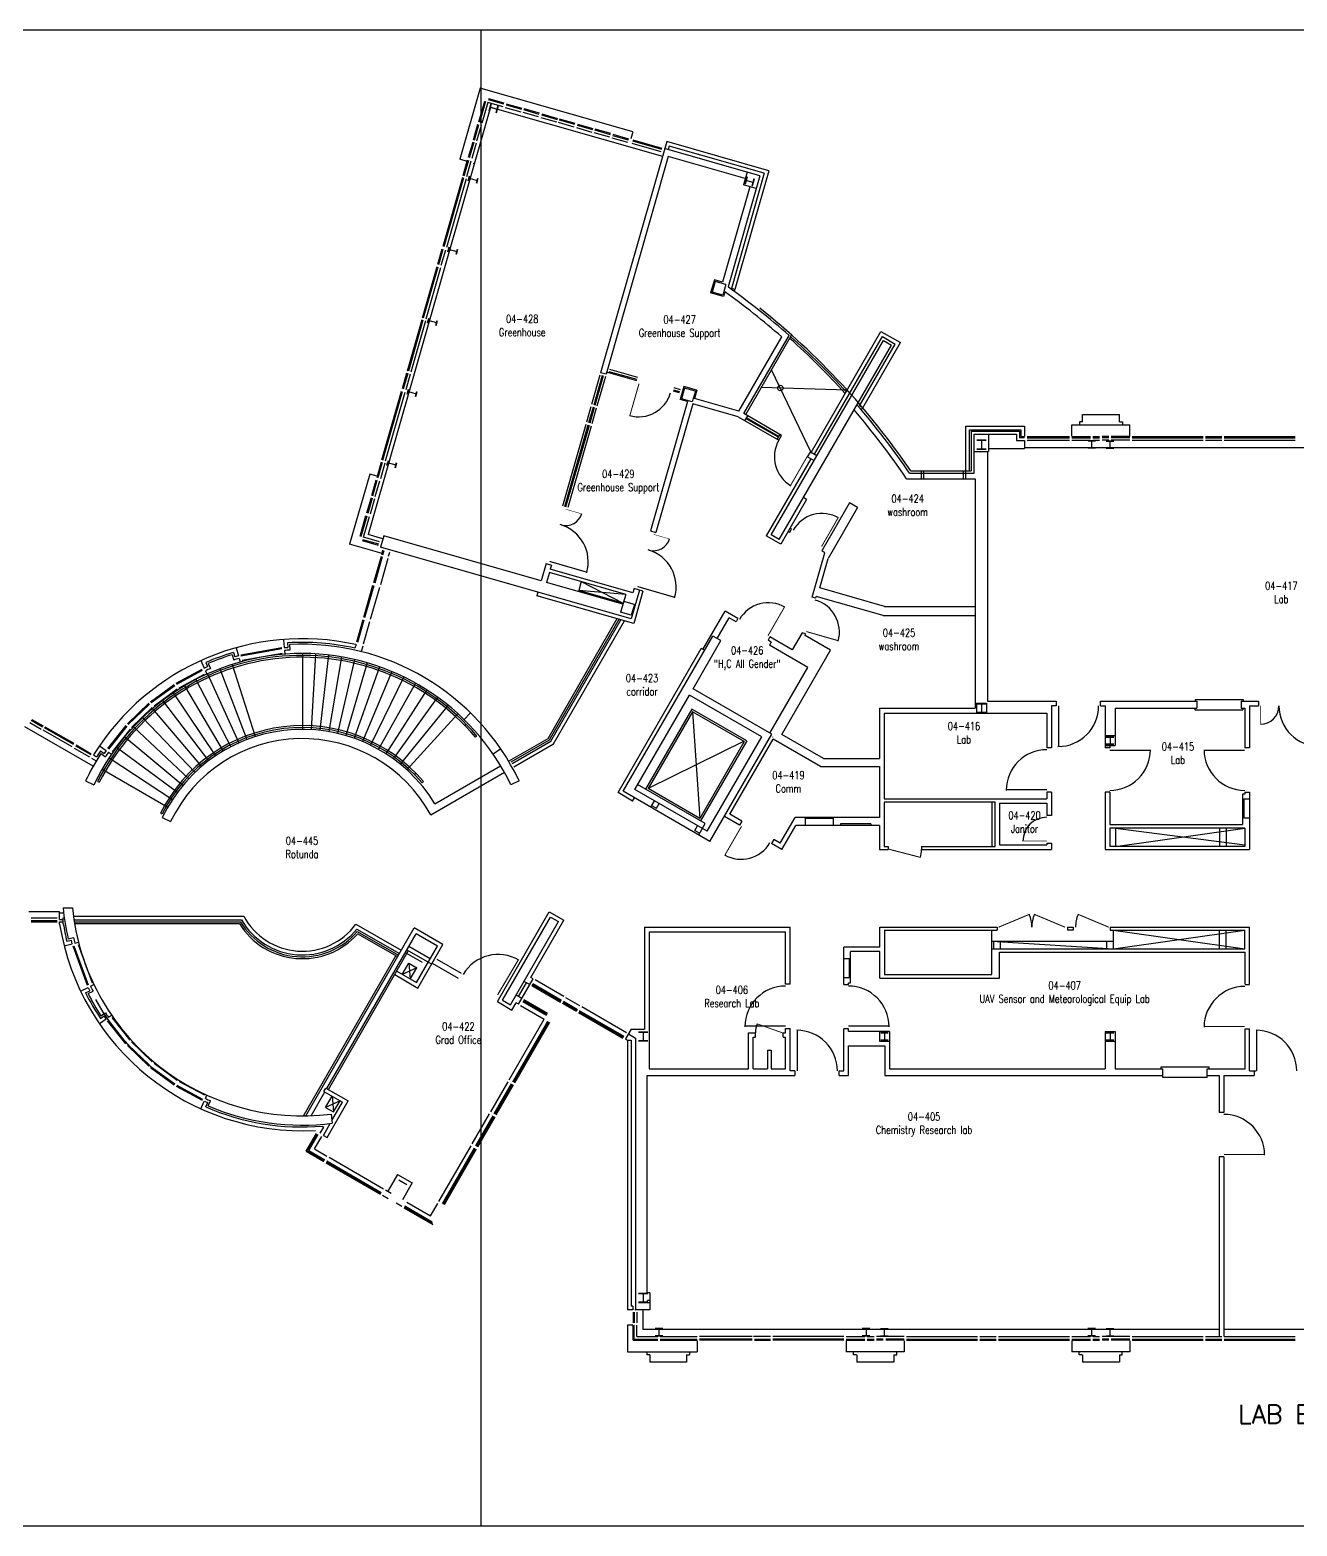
# Model space of a CAD drawing. Extents: x 11182 to 734459, y -1391328 to 152085.
# Drawn here: x 592205 to 626471, y -150949 to -110502 of the extents above; entities that cross this region are included whole.
import ezdxf
from ezdxf.enums import TextEntityAlignment as Align

# ---------------------------------------------------------------- set-up
doc = ezdxf.new("R2010")
doc.units = 0
doc.header["$LTSCALE"] = 500
doc.header["$MEASUREMENT"] = 0
doc.layers.add('0_Defpoints', color=106, linetype='CONTINUOUS', plot=False)
for name, color, linetype in [('0_room_data', 7, 'CONTINUOUS'), ('0_text', 7, 'CONTINUOUS'), ('1_Wall_Exist', 251, 'CONTINUOUS'), ('3_Text', 7, 'CONTINUOUS')]:
    doc.layers.add(name, color=color, linetype=linetype)
doc.styles.add('1_200', font='simplex.shx', dxfattribs={"width": 0.75, "height": 460})
doc.styles.get("Standard").update_dxf_attribs({"font": 'ROMANS', "height": 200})

# ---------------------------------------------------------------- blocks, each defined once
blk = doc.blocks.new('room_data')
at = {"layer": '3_Text', "style": '1_200', "width": 0.75}
for tag, p in [('ROOMNUM', (0, 0)), ('ROOMUSE', (0, -575))]:
    blk.add_attdef(tag, text='', height=345, dxfattribs=at).set_placement(p, align=Align.MIDDLE_CENTER)

msp = doc.modelspace()

# ---------------------------------------------------------------- linework, layer by layer
at = {"layer": '0_Defpoints'}
msp.add_line((546240, -110502), (662565, -110502), dxfattribs=at)
for points in [[(662565, -150949), (546240, -150949), (546240, -110502)], [(604402, -110502), (604402, -150949)]]:
    msp.add_lwpolyline(points, dxfattribs=at)
at = {"layer": '1_Wall_Exist'}
for p, q in [((604376, -112076), (603826, -113999)), ((604493, -112433), (604333, -112992)), ((604522, -112441), (604362, -113001)), ((608510, -113258), (604376, -112076)), ((605017, -112510), (604609, -112393)), ((605026, -112481), (604617, -112364)), ((604659, -112586), (601354, -124147)), ((604589, -112460), (604429, -113020)), ((604998, -112577), (604589, -112460)), ((604670, -112496), (604614, -112692)), ((604679, -112498), (604623, -112695)), ((604838, -112650), (604642, -112594)), ((604659, -112586), (609310, -113916)), ((604856, -112549), (604800, -112745)), ((604866, -112552), (604810, -112748)), ((605060, -112595), (605479, -112715)), ((605079, -112527), (605498, -112647)), ((605087, -112499), (605506, -112618)), ((605960, -112852), (605540, -112732)), ((605979, -112785), (605560, -112665)), ((605987, -112756), (605568, -112636)), ((606040, -112802), (606460, -112922)), ((606049, -112773), (606468, -112893)), ((604196, -113473), (604316, -113054)), ((604225, -113481), (604345, -113062)), ((604292, -113501), (604412, -113081)), ((604293, -113092), (604304, -113095)), ((604335, -112948), (604345, -112951)), ((606021, -112870), (606440, -112989)), ((606921, -113127), (606502, -113007)), ((606940, -113060), (606521, -112940)), ((606949, -113031), (606529, -112911)), ((606983, -113144), (607402, -113264)), ((607002, -113077), (607421, -113197)), ((607010, -113048), (607429, -113168)), ((607902, -113334), (607483, -113215)), ((607910, -113306), (607491, -113186)), ((604178, -113535), (604058, -113954)), ((604207, -113543), (604087, -113962)), ((604274, -113562), (604155, -113981)), ((607883, -113402), (607463, -113282)), ((609424, -113519), (607637, -119769)), ((607944, -113419), (608363, -113539)), ((607963, -113352), (608383, -113472)), ((607972, -113323), (608391, -113443)), ((608510, -113258), (608455, -113450)), ((609277, -113800), (608486, -113574)), ((609296, -113733), (608506, -113507)), ((609304, -113704), (608514, -113478)), ((612188, -114309), (609424, -113519)), ((609492, -113642), (609465, -113739)), ((612064, -114378), (609492, -113642)), ((604029, -114057), (603826, -113999)), ((603921, -114435), (604041, -114015)), ((603950, -114443), (604070, -114024)), ((604017, -114462), (604137, -114043)), ((604060, -113909), (604070, -113913)), ((609467, -113921), (607783, -119811)), ((611941, -114446), (609369, -113711)), ((611547, -114516), (609467, -113921)), ((604055, -114579), (604094, -114445)), ((604065, -114582), (604104, -114447)), ((604187, -114102), (604223, -114112)), ((611941, -114446), (611082, -117449)), ((612064, -114378), (611174, -117490)), ((612188, -114309), (611271, -117518)), ((611596, -114348), (611497, -114693)), ((603903, -114496), (603371, -116358)), ((603932, -114504), (603400, -116366)), ((604000, -114524), (603467, -116385)), ((604305, -114578), (604075, -114512)), ((604277, -114642), (604315, -114508)), ((604286, -114645), (604325, -114510)), ((611674, -114743), (610936, -117324)), ((611842, -114792), (611497, -114693)), ((611592, -114475), (611536, -114671)), ((611602, -114478), (611546, -114674)), ((611761, -114629), (611564, -114573)), ((611779, -114528), (611723, -114724)), ((611789, -114531), (611733, -114727)), ((603234, -116838), (603354, -116419)), ((603263, -116847), (603383, -116427)), ((603330, -116866), (603450, -116447)), ((603506, -116502), (603544, -116367)), ((603515, -116505), (603554, -116370)), ((603756, -116501), (603525, -116435)), ((603727, -116565), (603765, -116431)), ((603737, -116568), (603775, -116433)), ((602822, -118281), (603216, -116900)), ((602850, -118289), (603245, -116908)), ((602918, -118308), (603312, -116927)), ((610713, -117260), (610613, -117610)), ((610936, -117324), (610713, -117260)), ((610963, -117710), (610613, -117610)), ((610735, -117300), (610652, -117588)), ((610941, -117671), (610652, -117588)), ((611023, -117382), (610735, -117300)), ((611023, -117382), (610941, -117671)), ((610999, -117586), (610963, -117710)), ((611271, -117518), (611174, -117490)), ((611271, -117518), (611239, -117562)), ((602804, -118342), (602409, -119723)), ((602833, -118350), (602438, -119731)), ((602900, -118370), (602505, -119750)), ((602956, -118425), (602994, -118290)), ((602966, -118428), (603004, -118293)), ((603206, -118424), (602975, -118358)), ((603177, -118488), (603216, -118354)), ((603187, -118491), (603225, -118356)), ((611378, -120807), (612536, -118802)), ((611514, -120875), (612734, -118763)), ((611561, -120902), (612802, -118752)), ((612247, -124155), (615284, -118896)), ((613330, -121924), (615219, -118653)), ((613419, -121975), (615256, -118792)), ((615219, -118653), (615743, -118956)), ((615256, -118792), (615604, -118993)), ((615284, -118896), (615500, -119021)), ((612464, -124280), (615500, -119021)), ((614637, -120668), (615604, -118993)), ((614726, -120719), (615743, -118956)), ((608642, -119899), (607886, -119683)), ((613330, -121924), (612261, -119690)), ((602392, -119784), (602272, -120203)), ((602421, -119793), (602301, -120212)), ((602488, -119812), (602368, -120231)), ((607619, -119831), (607392, -120627)), ((607678, -119848), (607450, -120644)), ((607707, -119856), (607479, -120652)), ((607765, -119873), (607538, -120669)), ((607783, -119811), (607637, -119769)), ((608617, -119986), (607800, -119753)), ((608625, -119957), (607869, -119741)), ((601722, -122126), (602254, -120265)), ((601751, -122135), (602283, -120273)), ((601818, -122154), (602350, -120293)), ((602406, -120348), (602445, -120213)), ((602416, -120351), (602454, -120216)), ((602656, -120347), (602426, -120281)), ((602627, -120411), (602666, -120277)), ((602637, -120414), (602675, -120279)), ((609773, -120317), (609605, -120269)), ((609781, -120288), (609614, -120240)), ((609798, -120229), (609630, -120181)), ((609888, -120145), (609788, -120495)), ((609985, -120551), (609788, -120495)), ((609910, -120184), (609828, -120473)), ((610116, -120555), (609828, -120473)), ((610238, -120245), (609888, -120145)), ((610199, -120267), (609910, -120184)), ((610199, -120267), (610116, -120555)), ((610238, -120245), (610176, -120463)), ((611378, -120807), (610176, -120463)), ((614303, -120238), (611986, -120166)), ((607374, -120689), (607254, -121108)), ((607433, -120705), (607313, -121125)), ((607461, -120714), (607342, -121133)), ((607520, -120730), (607400, -121150)), ((609985, -120551), (608983, -124045)), ((610127, -120608), (609129, -124087)), ((611355, -120959), (610127, -120608)), ((612532, -121463), (611506, -120870)), ((611540, -121066), (611616, -120934)), ((614726, -120719), (614637, -120668)), ((614677, -120760), (614726, -120719)), ((620664, -121100), (620664, -120900)), ((620669, -120900), (621664, -120900)), ((621664, -121100), (621664, -120900)), ((607237, -121169), (606604, -123375)), ((607295, -121186), (606662, -123392)), ((607324, -121194), (606691, -123400)), ((607383, -121211), (606750, -123417)), ((611355, -120959), (612456, -121594)), ((612443, -121516), (611571, -121013)), ((612458, -121490), (611586, -120987)), ((617514, -122635), (617514, -121210)), ((617514, -121210), (619104, -121210)), ((617614, -122421), (617614, -121310)), ((617614, -121310), (619004, -121310)), ((619004, -121310), (619004, -121490)), ((619104, -121210), (619104, -121490)), ((620379, -121180), (621949, -121180)), ((620379, -121480), (620379, -121180)), ((620664, -121100), (620584, -121100)), ((620584, -121100), (620584, -121180)), ((621669, -121100), (621749, -121100)), ((621749, -121100), (621749, -121180)), ((621949, -121480), (621949, -121180)), ((612412, -121569), (612488, -121438)), ((612456, -121594), (612532, -121463)), ((617654, -121350), (617654, -122421)), ((617654, -121350), (618964, -121350)), ((617734, -122485), (617734, -121430)), ((617734, -121430), (618884, -121430)), ((617814, -121585), (618064, -121585)), ((617814, -121595), (618064, -121595)), ((617939, -121585), (617939, -121835)), ((618124, -121430), (618124, -121900)), ((618884, -121430), (618884, -121600)), ((618884, -121600), (619104, -121600)), ((618964, -121350), (618964, -121520)), ((618964, -121520), (619104, -121520)), ((619004, -121490), (619104, -121490)), ((619104, -121600), (619104, -121820)), ((619168, -121496), (620315, -121496)), ((619168, -121526), (620315, -121526)), ((619168, -121596), (620315, -121596)), ((620379, -121496), (620882, -121496)), ((620379, -121526), (620882, -121526)), ((620379, -121596), (620882, -121596)), ((621021, -121608), (620817, -121608)), ((621021, -121618), (620817, -121618)), ((620919, -121812), (620919, -121608)), ((620946, -121496), (621132, -121496)), ((620946, -121526), (621132, -121526)), ((620946, -121596), (621132, -121596)), ((621382, -121496), (621196, -121496)), ((621382, -121526), (621196, -121526)), ((621382, -121596), (621196, -121596)), ((621312, -121608), (621516, -121608)), ((621312, -121618), (621516, -121618)), ((621414, -121812), (621414, -121608)), ((621949, -121496), (621446, -121496)), ((621949, -121526), (621446, -121526)), ((621949, -121596), (621446, -121596)), ((622013, -121496), (623932, -121496)), ((622013, -121526), (623932, -121526)), ((622013, -121596), (623932, -121596)), ((623996, -121496), (624432, -121496)), ((623996, -121526), (624432, -121526)), ((623996, -121596), (624432, -121596)), ((624496, -121496), (626415, -121496)), ((624496, -121526), (626415, -121526)), ((624496, -121596), (626415, -121596)), ((601866, -122274), (601905, -122139)), ((613320, -122093), (612114, -124181)), ((613235, -122044), (613311, -121913)), ((613235, -122044), (613408, -122144)), ((613484, -122013), (613311, -121913)), ((617734, -121900), (618124, -121900)), ((617814, -121825), (618064, -121825)), ((617814, -121835), (618064, -121835)), ((618099, -121900), (618099, -128650)), ((618124, -121820), (619104, -121820)), ((619104, -121790), (636369, -121790)), ((621021, -121802), (620817, -121802)), ((621021, -121812), (620817, -121812)), ((621312, -121802), (621516, -121802)), ((621312, -121812), (621516, -121812)), ((601394, -122508), (600850, -124408)), ((601596, -122566), (601394, -122508)), ((601704, -122188), (601585, -122607)), ((601733, -122196), (601613, -122615)), ((601801, -122215), (601681, -122635)), ((601857, -122271), (601876, -122204)), ((602107, -122270), (601876, -122204)), ((602078, -122334), (602116, -122200)), ((602087, -122337), (602126, -122202)), ((615988, -122485), (617734, -122485)), ((616022, -122421), (617654, -122421)), ((616317, -122635), (616317, -122421)), ((616381, -122635), (616381, -122421)), ((617450, -122635), (617450, -122421)), ((601447, -123088), (601567, -122669)), ((601476, -123096), (601596, -122677)), ((601543, -123115), (601663, -122696)), ((601545, -122707), (601555, -122710)), ((615909, -122635), (617764, -122635)), ((617764, -122635), (617764, -128835)), ((601430, -123149), (601310, -123569)), ((601458, -123158), (601339, -123577)), ((601526, -123177), (601406, -123596)), ((613208, -123196), (612508, -124408)), ((613208, -123196), (613119, -123145)), ((614367, -123288), (613617, -124587)), ((614583, -123413), (614367, -123288)), ((601132, -124190), (601292, -123630)), ((601161, -124198), (601321, -123638)), ((601228, -124217), (601388, -123658)), ((601270, -123669), (601280, -123672)), ((601311, -123524), (601322, -123527)), ((614583, -123413), (613789, -124789)), ((601751, -124260), (601354, -124147)), ((608983, -124045), (609129, -124087)), ((612464, -124280), (612247, -124155)), ((612751, -124087), (612708, -124062)), ((612751, -124087), (612801, -124000)), ((612801, -124000), (612758, -123975)), ((601730, -124659), (600850, -124408)), ((601634, -124437), (601201, -124313)), ((601642, -124408), (601209, -124285)), ((601661, -124341), (601228, -124217)), ((601773, -124182), (601687, -124485)), ((608465, -126422), (601687, -124485)), ((601719, -124681), (601751, -124569)), ((606028, -125398), (601773, -124182)), ((612508, -124408), (612114, -124181)), ((601701, -124742), (601499, -125450)), ((601730, -124751), (601528, -125458)), ((601884, -124795), (601682, -125502)), ((601748, -124689), (601780, -124578)), ((601901, -124733), (601933, -124622)), ((606163, -124926), (606028, -125398)), ((606163, -124926), (606309, -124968)), ((606309, -124968), (606276, -125084)), ((613360, -125839), (613703, -124637)), ((613562, -125584), (613789, -124789)), ((613703, -124637), (613617, -124587)), ((606251, -125171), (606174, -125440)), ((608316, -125761), (606251, -125171)), ((608507, -125722), (606276, -125084)), ((601234, -126377), (601481, -125512)), ((601263, -126385), (601510, -125520)), ((601417, -126429), (601664, -125564)), ((605941, -125701), (605914, -125797)), ((608239, -126030), (606174, -125440)), ((607114, -125417), (607045, -125658)), ((608247, -126001), (607045, -125658)), ((608316, -125761), (607045, -125658)), ((607114, -125417), (608247, -126001)), ((608316, -125761), (608247, -126001)), ((608687, -125647), (608465, -126422)), ((608540, -125606), (608507, -125722)), ((608783, -125675), (608534, -126546)), ((608783, -125675), (608540, -125606)), ((615314, -126085), (613562, -125584)), ((608534, -126546), (605914, -125797)), ((608261, -125953), (608179, -126242)), ((608550, -126036), (608261, -125953)), ((608550, -126036), (608467, -126324)), ((613456, -125866), (613360, -125839)), ((613456, -125866), (613470, -125818)), ((615279, -126335), (613470, -125818)), ((615314, -126085), (617764, -126085)), ((601042, -127048), (601216, -126439)), ((601071, -127056), (601245, -126447)), ((601225, -127100), (601399, -126491)), ((606217, -129658), (608087, -126418)), ((606254, -129694), (608137, -126433)), ((606290, -129731), (608186, -126447)), ((606364, -129804), (608286, -126475)), ((608467, -126324), (608179, -126242)), ((608492, -126328), (608468, -126321)), ((610404, -127248), (611002, -126212)), ((610791, -126956), (611116, -126393)), ((611350, -126413), (611002, -126212)), ((611300, -126500), (611116, -126393)), ((611350, -126413), (611300, -126500)), ((615279, -126335), (617764, -126335)), ((599064, -126979), (599081, -127201)), ((608247, -131084), (610670, -126887)), ((610887, -127012), (610670, -126887)), ((612216, -126913), (612166, -127000)), ((612253, -127050), (612166, -127000)), ((612819, -127261), (612216, -126913)), ((613085, -126800), (612819, -127261)), ((613181, -126828), (613085, -126800)), ((613168, -126876), (613181, -126828)), ((613854, -127272), (613168, -126876)), ((597677, -127392), (597718, -127536)), ((597712, -127329), (597745, -127447)), ((597781, -127205), (597841, -127420)), ((599017, -127207), (597904, -127403)), ((599019, -127237), (597912, -127432)), ((599029, -127358), (597944, -127550)), ((599081, -127201), (599181, -127194)), ((599087, -127278), (599095, -127378)), ((599172, -127072), (599181, -127194)), ((599225, -127119), (599237, -127269)), ((599572, -127360), (599572, -129410)), ((599927, -127370), (599810, -129417)), ((600281, -127400), (600048, -129437)), ((601023, -127114), (600994, -127216)), ((601206, -127166), (601165, -127309)), ((608108, -131121), (610359, -127222)), ((610137, -128311), (610887, -127012)), ((610447, -127273), (610359, -127222)), ((612253, -127050), (612203, -127137)), ((613240, -127736), (612203, -127137)), ((612537, -129553), (613854, -127272)), ((596161, -128162), (596860, -127783)), ((596177, -128188), (596873, -127810)), ((596827, -127553), (596919, -127756)), ((596919, -127756), (597010, -127714)), ((596960, -127603), (597010, -127714)), ((597026, -127629), (597088, -127766)), ((597339, -127772), (598072, -129687)), ((597674, -127655), (598297, -129608)), ((597841, -127420), (597745, -127447)), ((597862, -127494), (597889, -127591)), ((600632, -127450), (600284, -129471)), ((600980, -127520), (600518, -129518)), ((601324, -127610), (600749, -129578)), ((601662, -127720), (600976, -129651)), ((612215, -129511), (613240, -127736)), ((595465, -128666), (596107, -128197)), ((596243, -128291), (596924, -127921)), ((596692, -128063), (597636, -129882)), ((596951, -127826), (596992, -127917)), ((597011, -127908), (597851, -129778)), ((601993, -127848), (601199, -129738)), ((602316, -127995), (601416, -129836)), ((602631, -128159), (601627, -129947)), ((595485, -128689), (596123, -128222)), ((596189, -128325), (595563, -128782)), ((596081, -128425), (597226, -130126)), ((596381, -128235), (597428, -129998)), ((602935, -128342), (601832, -130070)), ((603229, -128542), (602030, -130204)), ((608564, -131035), (610037, -128484)), ((611994, -129614), (610037, -128484)), ((612267, -129541), (610137, -128311)), ((623714, -128600), (623714, -128650)), ((623714, -128600), (625014, -128600)), ((625014, -128600), (625014, -128650)), ((595416, -128707), (594843, -129258)), ((595436, -128730), (594865, -129278)), ((594955, -129360), (595514, -128823)), ((595516, -128855), (596846, -130414)), ((595792, -128632), (597032, -130265)), ((603511, -128757), (602219, -130349)), ((603780, -128989), (602400, -130505)), ((604118, -128964), (603943, -129143)), ((610105, -128865), (608855, -131030)), ((610124, -128934), (608924, -131012)), ((611587, -129721), (610105, -128865)), ((610124, -128934), (610318, -131817)), ((611518, -129739), (610124, -128934)), ((615180, -128835), (615180, -130202)), ((615180, -128835), (617764, -128835)), ((615304, -128969), (615304, -131285)), ((615304, -128969), (619706, -128969)), ((617805, -128701), (617805, -128969)), ((617805, -128701), (618073, -128701)), ((617814, -128710), (618064, -128710)), ((617814, -128720), (618064, -128720)), ((617814, -128950), (618064, -128950)), ((617814, -128960), (618064, -128960)), ((617939, -128710), (617939, -128960)), ((618073, -128701), (618073, -128969)), ((618099, -128650), (619955, -128650)), ((619706, -128969), (619706, -129910)), ((619830, -128774), (619830, -129910)), ((619955, -128774), (619830, -128774)), ((619955, -128650), (619955, -128774)), ((621155, -128650), (623756, -128650)), ((621155, -128774), (621155, -128650)), ((621155, -128774), (621280, -128774)), ((621280, -128774), (621280, -129910)), ((621548, -128834), (623756, -128834)), ((621548, -128834), (621548, -129844)), ((623706, -128834), (623706, -128884)), ((623706, -128884), (625006, -128884)), ((623756, -128650), (623756, -128834)), ((624956, -128650), (624956, -128834)), ((624956, -128650), (625430, -128650)), ((624956, -128834), (625056, -128834)), ((625006, -128834), (625006, -128884)), ((625056, -128834), (625056, -129910)), ((625180, -128774), (625180, -129910)), ((625180, -128774), (625430, -128774)), ((625430, -128650), (625430, -128774)), ((593916, -130406), (592069, -129339)), ((592207, -129226), (592512, -129402)), ((592242, -129166), (592547, -129341)), ((592257, -129140), (592562, -129315)), ((593382, -129823), (592602, -129373)), ((593397, -129797), (592617, -129347)), ((594799, -129305), (594304, -129927)), ((594822, -129325), (594329, -129945)), ((594912, -129407), (594429, -130014)), ((595003, -129345), (596501, -130744)), ((595252, -129093), (596669, -130574)), ((604000, -129270), (603965, -129305)), ((593347, -129884), (592567, -129434)), ((593452, -129829), (593865, -130068)), ((594768, -129612), (596344, -130923)), ((604292, -129590), (604254, -129622)), ((605150, -130274), (606217, -129658)), ((605219, -130292), (606254, -129694)), ((605244, -130335), (606290, -129731)), ((605294, -130422), (606364, -129804)), ((611523, -129731), (608924, -131012)), ((611518, -129739), (610318, -131817)), ((611587, -129721), (610337, -131886)), ((610521, -132165), (611994, -129614)), ((610594, -132439), (612267, -129541)), ((611133, -131704), (612303, -129677)), ((612293, -129619), (612296, -129615)), ((613586, -130418), (612303, -129677)), ((613660, -130202), (612537, -129553)), ((621280, -129576), (621548, -129576)), ((621312, -129608), (621516, -129608)), ((621312, -129618), (621516, -129618)), ((621312, -129802), (621516, -129802)), ((621312, -129812), (621516, -129812)), ((621414, -129608), (621414, -129812)), ((593402, -129916), (593815, -130154)), ((593437, -129855), (593850, -130094)), ((593871, -130186), (593999, -130264)), ((593923, -130101), (594008, -130153)), ((594083, -129855), (594267, -129981)), ((594110, -129994), (594211, -130063)), ((594124, -130064), (594248, -130149)), ((594267, -129981), (594211, -130063)), ((594331, -130024), (594414, -130081)), ((594345, -130182), (596060, -131307)), ((594549, -129891), (596196, -131111)), ((604936, -129940), (604730, -130081)), ((613660, -130202), (615180, -130202)), ((619830, -129910), (619706, -129910)), ((621280, -129844), (621548, -129844)), ((621404, -129910), (621280, -129910)), ((621404, -129844), (621404, -129910)), ((625180, -129910), (625056, -129910)), ((594159, -130485), (595935, -131510)), ((594159, -130485), (595935, -131510)), ((602643, -130600), (602607, -130635)), ((603042, -131722), (605034, -130572)), ((603158, -131424), (604934, -130399)), ((613586, -130418), (615180, -130418)), ((615180, -130418), (615180, -131795)), ((593711, -130799), (593936, -130907)), ((594035, -130820), (594080, -130842)), ((602846, -130822), (602808, -130854)), ((605433, -130799), (605207, -130907)), ((610521, -132165), (608564, -131035)), ((610466, -131960), (608639, -130905)), ((610318, -131817), (608924, -131012)), ((608501, -131348), (608108, -131121)), ((610594, -132439), (608247, -131084)), ((608501, -131348), (608552, -131260)), ((608992, -131514), (609092, -131340)), ((609147, -131545), (609222, -131415)), ((615304, -131285), (619706, -131285)), ((618302, -131380), (615304, -131380)), ((615304, -131380), (615304, -132580)), ((618214, -131380), (618214, -132580)), ((618302, -132580), (618302, -131380)), ((618426, -131409), (619706, -131409)), ((618426, -131409), (618426, -132536)), ((619706, -131110), (619706, -131285)), ((619830, -131110), (619706, -131110)), ((619706, -131409), (619706, -131736)), ((619830, -131110), (619830, -131736)), ((621280, -131110), (621280, -132660)), ((621404, -131110), (621280, -131110)), ((621404, -131110), (621404, -131985)), ((625056, -131160), (624996, -131160)), ((624996, -131160), (624996, -131985)), ((625028, -131293), (625028, -131801)), ((625028, -131293), (625180, -131293)), ((625056, -131110), (625180, -131110)), ((625056, -131110), (625056, -131160)), ((625180, -131110), (625180, -132660)), ((595732, -131675), (595776, -131697)), ((595785, -131794), (596010, -131902)), ((609017, -131470), (609147, -131545)), ((611394, -131998), (610985, -131762)), ((611456, -131890), (611134, -131704)), ((612495, -132490), (612897, -131795)), ((615180, -131795), (612897, -131795)), ((613165, -131811), (613165, -132011)), ((613165, -131811), (613923, -131811)), ((613923, -131811), (613923, -132011)), ((619830, -131736), (619706, -131736)), ((625028, -131801), (625180, -131801)), ((610186, -132145), (610261, -132015)), ((610186, -132145), (610316, -132220)), ((610291, -132264), (610466, -131960)), ((611456, -131890), (611394, -131998)), ((612541, -132660), (612916, -132011)), ((615180, -132011), (612916, -132011)), ((614940, -131961), (614127, -131961)), ((614127, -131961), (614127, -132011)), ((614940, -131961), (614940, -132011)), ((615180, -132011), (615180, -132660)), ((621404, -131985), (624996, -131985)), ((621404, -132080), (621404, -132580)), ((625056, -132080), (621404, -132080)), ((621564, -132080), (625056, -132536)), ((621564, -132580), (625056, -132080)), ((621564, -132080), (621564, -132580)), ((624374, -132080), (624374, -132580)), ((624554, -132080), (624554, -132580)), ((625056, -132080), (625056, -132580)), ((612322, -132390), (612260, -132498)), ((612541, -132660), (612260, -132498)), ((612495, -132490), (612322, -132390)), ((615180, -132660), (615414, -132660)), ((615304, -132580), (615414, -132580)), ((615414, -132580), (615414, -132660)), ((616314, -132580), (616314, -132660)), ((616314, -132580), (618302, -132580)), ((616314, -132660), (619830, -132660)), ((618426, -132536), (619706, -132536)), ((619706, -132486), (619706, -132536)), ((619706, -132486), (619830, -132486)), ((619830, -132486), (619830, -132660)), ((621280, -132660), (625180, -132660)), ((625056, -132580), (621404, -132580)), ((593102, -134235), (593353, -134235)), ((593008, -134343), (592172, -134343)), ((592236, -134510), (592944, -134510)), ((592236, -134580), (592944, -134580)), ((592236, -134610), (592944, -134610)), ((593008, -134552), (593008, -134343)), ((593008, -134368), (593121, -134368)), ((593008, -134552), (593108, -134552)), ((593008, -134610), (593108, -134610)), ((593008, -134674), (593008, -134610)), ((593108, -134666), (593108, -134505)), ((593108, -134505), (593134, -134505)), ((593387, -134460), (597985, -134460)), ((593411, -134560), (597926, -134560)), ((593411, -134610), (597898, -134610)), ((593411, -134660), (597870, -134660)), ((601021, -134677), (602246, -135384)), ((604845, -136772), (606246, -134345)), ((604985, -136735), (606284, -134484)), ((605201, -136860), (606500, -134609)), ((605747, -136118), (606640, -134572)), ((606246, -134345), (606640, -134572)), ((606284, -134484), (606500, -134609)), ((593240, -135078), (593385, -135041)), ((599662, -139859), (602596, -134778)), ((600232, -139120), (602649, -134934)), ((601047, -134808), (602196, -135471)), ((601058, -134872), (602171, -135514)), ((601069, -134936), (602125, -135546)), ((603375, -135228), (602596, -134778)), ((603228, -135268), (602649, -134934)), ((608825, -134760), (612764, -134760)), ((608825, -134760), (608825, -137520)), ((608949, -134884), (612640, -134884)), ((608949, -134884), (608949, -138586)), ((612640, -136300), (612640, -134884)), ((612764, -136300), (612764, -134760)), ((615190, -135296), (615190, -134760)), ((615190, -134760), (618358, -134760)), ((615314, -134840), (615314, -136040)), ((615314, -134840), (618358, -134840)), ((618214, -136040), (618214, -134840)), ((618358, -134760), (618358, -134840)), ((620258, -134760), (620258, -134840)), ((620258, -134760), (620420, -134760)), ((620420, -134840), (620258, -134840)), ((620420, -134760), (620420, -134840)), ((621420, -134760), (621420, -134840)), ((621420, -134760), (625188, -134760)), ((621420, -134840), (625056, -134840)), ((621504, -134840), (625056, -135340)), ((621504, -135340), (625056, -134840)), ((621504, -135340), (621504, -134840)), ((624374, -135340), (624374, -134840)), ((624554, -135340), (624554, -134840)), ((625056, -135340), (625056, -134840)), ((625188, -136300), (625188, -134760)), ((593130, -135261), (593350, -135205)), ((593203, -135139), (593326, -135108)), ((593350, -135205), (593326, -135108)), ((593366, -135266), (593753, -136330)), ((593395, -135259), (593780, -136317)), ((593421, -135187), (593518, -135162)), ((593514, -135229), (593890, -136264)), ((600277, -139146), (602444, -135393)), ((602818, -135715), (602377, -135460)), ((602399, -135367), (603071, -135755)), ((602453, -135273), (603032, -135607)), ((602657, -136257), (603228, -135268)), ((602696, -136404), (603375, -135228)), ((615190, -135296), (614214, -135296)), ((614214, -136310), (614214, -135296)), ((614398, -136260), (614398, -135420)), ((615190, -135420), (614398, -135420)), ((615190, -136135), (615190, -135420)), ((618214, -135140), (621504, -135340)), ((618214, -135140), (621504, -135140)), ((618214, -135340), (625056, -135340)), ((618274, -135340), (618274, -135140)), ((618426, -135435), (625064, -135435)), ((618426, -136135), (618426, -135435)), ((618454, -135340), (618454, -135140)), ((621324, -135340), (621324, -135140)), ((625064, -136300), (625064, -135435)), ((599604, -139860), (602102, -135533)), ((602274, -136036), (602449, -135733)), ((602665, -135858), (602274, -136036)), ((602449, -135733), (602490, -136161)), ((602449, -135733), (602665, -135858)), ((602490, -136161), (602665, -135858)), ((603086, -135729), (603788, -136135)), ((603209, -135626), (603864, -136004)), ((614366, -135618), (614214, -135618)), ((614366, -136126), (614366, -135618)), ((602069, -136042), (602696, -136404)), ((602123, -135949), (602657, -136257)), ((605417, -136841), (605813, -136156)), ((605420, -136633), (605634, -136262)), ((605719, -136312), (605565, -136223)), ((605813, -136156), (605747, -136118)), ((606581, -136740), (605805, -136292)), ((606642, -136634), (605866, -136186)), ((612764, -136300), (612640, -136300)), ((614366, -136126), (614214, -136126)), ((614338, -136260), (614398, -136260)), ((614338, -136310), (614338, -136260)), ((615190, -136135), (618426, -136135)), ((615314, -136040), (618214, -136040)), ((593576, -136485), (593781, -136387)), ((593710, -136532), (593824, -136477)), ((593777, -136555), (593913, -136490)), ((593781, -136387), (593824, -136477)), ((593846, -136356), (593936, -136312)), ((605508, -136684), (605354, -136595)), ((606551, -136792), (605775, -136344)), ((606566, -136766), (605790, -136318)), ((607075, -136884), (606697, -136666)), ((614214, -136310), (614338, -136310)), ((625064, -136310), (625188, -136310)), ((594124, -137155), (594248, -137070)), ((604845, -136772), (605238, -136999)), ((604985, -136735), (605201, -136860)), ((605238, -136999), (605351, -136803)), ((605417, -136841), (605351, -136803)), ((605473, -136873), (606112, -137242)), ((605534, -136768), (606173, -137137)), ((605549, -136742), (606188, -137111)), ((605564, -136716), (606203, -137085)), ((606984, -137042), (606606, -136824)), ((606999, -137016), (606621, -136798)), ((607014, -136990), (606636, -136772)), ((608242, -137768), (607039, -137074)), ((608257, -137742), (607054, -137048)), ((608272, -137716), (607069, -137022)), ((608333, -137611), (607130, -136916)), ((594083, -137365), (594271, -137236)), ((594110, -137225), (594215, -137154)), ((594271, -137236), (594215, -137154)), ((594799, -137914), (594307, -137289)), ((594331, -137195), (594414, -137139)), ((594821, -137894), (594332, -137272)), ((594912, -137812), (594433, -137203)), ((605166, -138881), (606112, -137242)), ((605263, -138937), (606209, -137298)), ((605289, -138952), (606235, -137313)), ((605315, -138967), (606261, -137328)), ((608460, -137520), (608310, -137779)), ((608460, -137520), (608825, -137520)), ((612640, -137500), (612764, -137500)), ((612640, -137612), (612640, -137500)), ((612764, -138646), (612764, -137500)), ((614214, -137500), (614338, -137500)), ((614214, -138646), (614214, -137510)), ((614338, -137576), (614338, -137510)), ((625064, -138586), (625064, -137510)), ((625064, -137510), (625188, -137510)), ((625188, -138646), (625188, -137510)), ((595514, -138396), (594955, -137859)), ((608310, -137779), (608364, -137810)), ((608364, -137810), (608464, -137810)), ((608364, -137810), (608364, -145100)), ((608388, -137643), (608584, -137756)), ((608464, -137810), (608464, -145000)), ((608584, -137756), (608584, -145100)), ((608664, -137585), (608914, -137585)), ((608664, -137595), (608914, -137595)), ((608664, -137825), (608914, -137825)), ((608664, -137835), (608914, -137835)), ((608789, -137585), (608789, -137835)), ((611640, -138586), (611640, -137612)), ((611640, -137612), (611827, -137612)), ((611764, -138586), (611764, -137736)), ((611764, -137736), (611827, -137736)), ((611827, -137736), (611827, -137612)), ((612577, -137736), (612577, -137612)), ((612577, -137612), (612640, -137612)), ((612577, -137736), (612640, -137736)), ((612640, -138586), (612640, -137736)), ((615448, -137576), (614338, -137576)), ((615180, -137576), (615180, -137844)), ((615180, -137844), (615448, -137844)), ((615212, -137608), (615416, -137608)), ((615212, -137618), (615416, -137618)), ((615212, -137802), (615416, -137802)), ((615212, -137812), (615416, -137812)), ((615314, -137608), (615314, -137812)), ((615448, -137576), (615448, -138586)), ((621280, -137576), (621548, -137576)), ((621280, -137576), (621280, -138586)), ((621280, -137844), (621548, -137844)), ((621312, -137608), (621516, -137608)), ((621312, -137618), (621516, -137618)), ((621312, -137802), (621516, -137802)), ((621312, -137812), (621516, -137812)), ((621414, -137608), (621414, -137812)), ((621548, -137576), (621548, -138586)), ((595416, -138512), (594842, -137961)), ((595436, -138489), (594865, -137941)), ((612152, -138086), (612152, -138586)), ((612152, -138086), (612252, -138086)), ((612252, -138086), (612252, -138586)), ((614338, -138770), (614338, -137970)), ((614338, -137970), (615324, -137970)), ((615324, -137970), (615324, -138770)), ((595465, -138554), (596108, -139023)), ((595485, -138531), (596124, -138998)), ((595563, -138437), (596189, -138895)), ((608949, -138586), (611640, -138586)), ((611764, -138586), (612152, -138586)), ((612252, -138586), (612640, -138586)), ((612889, -138646), (612764, -138646)), ((612889, -138646), (612889, -138770)), ((614089, -138770), (614089, -138646)), ((614089, -138646), (614214, -138646)), ((615448, -138586), (621280, -138586)), ((621548, -138586), (622843, -138586)), ((622793, -138586), (622793, -138536)), ((622793, -138536), (624093, -138536)), ((622843, -138820), (622843, -138586)), ((624043, -138586), (625064, -138586)), ((624043, -138820), (624043, -138586)), ((624093, -138586), (624093, -138536)), ((625188, -138646), (625363, -138646)), ((625313, -138646), (625313, -138770)), ((596162, -139057), (596863, -139433)), ((596178, -139032), (596875, -139406)), ((596243, -138929), (596926, -139295)), ((600155, -139200), (600209, -139107)), ((600209, -139107), (600814, -139456)), ((604666, -139747), (605134, -138936)), ((604763, -139803), (605231, -138992)), ((604789, -139818), (605257, -139007)), ((604815, -139833), (605283, -139022)), ((608889, -138770), (612889, -138770)), ((608889, -138770), (608889, -144644)), ((614089, -138770), (614338, -138770)), ((615324, -138770), (622843, -138770)), ((624043, -138820), (622843, -138820)), ((624043, -138770), (624368, -138770)), ((624368, -138770), (624368, -139770)), ((624492, -138770), (625313, -138770)), ((624492, -138770), (624492, -139770)), ((596827, -139667), (596921, -139460)), ((596921, -139460), (597012, -139501)), ((596951, -139394), (596992, -139302)), ((596960, -139616), (597012, -139501)), ((597026, -139591), (597088, -139454)), ((599808, -139855), (600178, -139214)), ((600155, -139200), (600658, -139491)), ((600199, -139630), (600374, -139327)), ((600590, -139452), (600199, -139630)), ((600243, -140445), (600814, -139456)), ((600372, -139986), (600658, -139491)), ((600374, -139327), (600415, -139755)), ((600415, -139755), (600590, -139452)), ((600199, -139630), (600415, -139755)), ((600350, -139811), (600381, -140059)), ((604166, -140613), (604634, -139802)), ((604263, -140669), (604731, -139858)), ((604289, -140684), (604757, -139873)), ((604315, -140699), (604783, -139888)), ((624492, -139770), (624368, -139770)), ((599672, -140816), (599950, -140335)), ((599708, -140809), (599973, -140351)), ((600057, -140323), (600150, -140162)), ((600109, -140138), (600150, -140162)), ((600141, -140386), (600326, -140066)), ((599749, -140798), (599999, -140366)), ((599904, -140754), (600097, -140420)), ((599904, -140754), (600238, -140947)), ((600141, -140386), (600243, -140445)), ((603266, -142172), (604134, -140668)), ((603363, -142228), (604231, -140724)), ((603389, -142243), (604257, -140739)), ((603415, -142258), (604283, -140754)), ((599672, -140816), (600153, -141094)), ((599708, -140809), (600166, -141073)), ((599749, -140798), (600181, -141047)), ((600209, -141126), (601679, -141975)), ((600221, -141105), (601692, -141954)), ((600236, -141079), (601707, -141928)), ((600294, -140979), (601764, -141828)), ((624368, -140970), (624368, -145828)), ((624492, -140970), (624368, -140970)), ((624492, -140970), (624492, -145828)), ((602146, -141447), (601886, -141898)), ((602146, -141447), (602540, -141674)), ((601820, -141860), (601974, -141949)), ((602184, -141586), (602400, -141711)), ((602540, -141674), (602279, -142125)), ((601735, -142007), (601889, -142096)), ((602260, -142310), (602106, -142221)), ((602315, -142342), (603103, -142797)), ((602327, -142321), (603089, -142761)), ((602342, -142295), (603078, -142720)), ((602400, -142195), (603039, -142564)), ((603039, -142564), (603234, -142227)), ((608914, -144660), (608664, -144660)), ((608914, -144670), (608664, -144670)), ((608789, -144660), (608789, -144910)), ((608972, -144644), (608889, -144644)), ((608972, -144644), (608972, -145100)), ((608504, -145100), (608364, -145100)), ((608504, -145000), (608464, -145000)), ((608504, -145000), (608504, -145100)), ((608514, -145164), (608514, -145456)), ((608544, -145164), (608544, -145456)), ((608972, -145100), (608564, -145100)), ((608614, -145164), (608614, -145456)), ((608914, -144900), (608664, -144900)), ((608914, -144910), (608664, -144910)), ((608777, -145100), (608777, -145630)), ((608949, -144852), (608909, -144852)), ((608909, -144912), (608909, -144852)), ((608949, -144912), (608909, -144912)), ((608364, -145520), (608364, -146240)), ((608504, -145520), (608364, -145520)), ((608514, -145924), (608514, -145520)), ((608544, -145894), (608544, -145520)), ((608614, -145824), (608614, -145520)), ((609316, -145608), (609112, -145608)), ((609214, -145608), (609214, -145812)), ((614916, -145608), (614712, -145608)), ((614814, -145608), (614814, -145812)), ((615207, -145608), (615411, -145608)), ((615309, -145608), (615309, -145812)), ((621016, -145608), (620812, -145608)), ((620914, -145608), (620914, -145812)), ((621307, -145608), (621511, -145608)), ((621409, -145608), (621409, -145812)), ((608514, -145924), (609182, -145924)), ((608544, -145894), (609182, -145894)), ((608614, -145824), (609182, -145824)), ((608777, -145630), (624372, -145630)), ((609316, -145618), (609112, -145618)), ((609316, -145802), (609112, -145802)), ((609316, -145812), (609112, -145812)), ((609246, -145824), (610249, -145824)), ((609246, -145894), (610249, -145894)), ((609246, -145924), (610249, -145924)), ((610249, -145940), (610249, -146240)), ((611732, -145824), (610313, -145824)), ((611732, -145894), (610313, -145894)), ((611732, -145924), (610313, -145924)), ((612232, -145824), (611773, -145824)), ((611796, -145894), (612232, -145894)), ((611796, -145924), (612232, -145924)), ((614215, -145824), (612296, -145824)), ((614215, -145894), (612296, -145894)), ((614215, -145924), (612296, -145924)), ((614279, -145824), (614782, -145824)), ((614279, -145894), (614782, -145894)), ((614279, -145924), (614782, -145924)), ((614279, -145940), (614279, -146240)), ((614916, -145618), (614712, -145618)), ((614916, -145802), (614712, -145802)), ((614916, -145812), (614712, -145812)), ((614846, -145824), (615032, -145824)), ((614846, -145894), (615032, -145894)), ((614846, -145924), (615032, -145924)), ((615282, -145824), (615096, -145824)), ((615282, -145894), (615096, -145894)), ((615282, -145924), (615096, -145924)), ((615207, -145618), (615411, -145618)), ((615207, -145802), (615411, -145802)), ((615207, -145812), (615411, -145812)), ((615849, -145824), (615346, -145824)), ((615849, -145894), (615346, -145894)), ((615849, -145924), (615346, -145924)), ((615849, -145940), (615849, -146240)), ((615913, -145824), (617832, -145824)), ((615913, -145894), (617832, -145894)), ((615913, -145924), (617832, -145924)), ((617896, -145824), (618332, -145824)), ((617896, -145894), (618332, -145894)), ((617896, -145924), (618332, -145924)), ((618396, -145824), (620315, -145824)), ((618396, -145894), (620315, -145894)), ((618396, -145924), (620315, -145924)), ((620379, -145824), (620882, -145824)), ((620379, -145894), (620882, -145894)), ((620379, -145924), (620882, -145924)), ((620379, -145940), (620379, -146240)), ((621016, -145618), (620812, -145618)), ((621016, -145802), (620812, -145802)), ((621016, -145812), (620812, -145812)), ((620946, -145824), (621132, -145824)), ((620946, -145894), (621132, -145894)), ((620946, -145924), (621132, -145924)), ((621382, -145824), (621196, -145824)), ((621382, -145894), (621196, -145894)), ((621382, -145924), (621196, -145924)), ((621307, -145618), (621511, -145618)), ((621307, -145802), (621511, -145802)), ((621307, -145812), (621511, -145812)), ((621949, -145824), (621446, -145824)), ((621949, -145894), (621446, -145894)), ((621949, -145924), (621446, -145924)), ((621949, -145940), (621949, -146240)), ((622013, -145824), (623932, -145824)), ((622013, -145894), (623932, -145894)), ((622013, -145924), (623932, -145924)), ((623996, -145824), (624432, -145824)), ((623996, -145894), (624432, -145894)), ((623996, -145924), (624432, -145924)), ((624496, -145630), (639179, -145630)), ((624496, -145824), (626415, -145824)), ((624496, -145894), (626415, -145894)), ((624496, -145924), (626415, -145924)), ((608364, -146240), (610249, -146240)), ((608884, -146240), (608884, -146320)), ((608964, -146320), (608884, -146320)), ((608964, -146320), (608964, -146520)), ((609964, -146320), (610044, -146320)), ((609964, -146320), (609964, -146520)), ((610044, -146240), (610044, -146320)), ((615849, -146240), (614279, -146240)), ((614479, -146320), (614479, -146240)), ((614559, -146320), (614479, -146320)), ((614564, -146320), (614564, -146520)), ((615564, -146320), (615564, -146520)), ((615564, -146320), (615644, -146320)), ((615644, -146320), (615644, -146240)), ((621949, -146240), (620379, -146240)), ((620579, -146320), (620579, -146240)), ((620659, -146320), (620579, -146320)), ((620664, -146320), (620664, -146520)), ((621664, -146320), (621744, -146320)), ((621664, -146320), (621664, -146520)), ((621744, -146320), (621744, -146240)), ((609959, -146520), (608964, -146520)), ((615559, -146520), (614564, -146520)), ((621659, -146520), (620664, -146520))]:
    msp.add_line(p, q, dxfattribs=at)
for points, const_width in [([(608675, -120066), (608427, -120931)], 27), ([(613223, -122037), (612773, -122817)], 27), ([(606693, -123459), (607124, -123585)], 13.5), ([(613612, -124469), (614062, -123689)], 27), ([(609070, -124138), (609502, -124265)], 13.5), ([(606258, -124870), (607266, -125162)], 31.5), ([(608635, -125550), (609644, -125842)], 31.5), ([(612161, -126882), (612611, -126102)], 27), ([(613199, -126766), (614064, -127014)], 27), ([(620021, -128774), (620021, -129874)], 33), ([(625487, -128774), (625487, -129274)], 15), ([(621404, -129976), (622504, -129976)], 33), ([(625056, -129976), (623956, -129976)], 33), ([(619706, -131043), (618606, -131043)], 33), ([(611449, -132029), (610999, -132809)], 27), ([(615417, -132647), (616288, -132872)], 27), ([(619706, -132426), (619056, -132426)], 19.5), ([(618398, -134760), (619241, -134407)], 27.4), ([(620198, -134760), (619355, -134407)], 27.4), ([(621381, -134760), (620538, -134407)], 27.4), ([(604852, -136588), (605413, -135641)], 33), ([(612640, -137433), (611540, -137433)], 33), ([(612573, -137622), (611867, -137370)], 22.5), ([(614338, -137433), (615438, -137433)], 33), ([(625056, -137443), (623956, -137443)], 33), ([(612955, -138646), (612955, -137546)], 33), ([(625379, -138646), (625379, -137546)], 33), ([(624492, -140903), (625592, -140903)], 33)]:
    msp.add_lwpolyline(points, dxfattribs=dict(at, const_width=const_width))
msp.add_circle((612496, -120182), 75, dxfattribs=at)
for centre, radius, start, end in [((599572, -133610), 19681, 48.7992, 54.5076), ((599572, -133610), 19841, 48.443, 54.5398), ((599572, -133610), 19895, 34.2221, 51.5662), ((599572, -133610), 19795, 42.145, 48.2562), ((599572, -133610), 19845, 42.145, 48.2862), ((608662, -120062), 900, 254.05, 344.05), ((599572, -133610), 19681, 33.8931, 40.715), ((599572, -133610), 19831, 34.1243, 40.8665), ((613235, -122044), 900, 150, 240), ((606694, -123452), 450, 253.6492, 343.6492), ((613624, -124475), 900, 60, 150), ((606253, -124885), 1050, 343.854, 73.854), ((608631, -125565), 1050, 343.854, 73.854), ((609072, -124132), 450, 253.6492, 343.6492), ((612173, -126888), 900, 60, 150), ((613195, -126779), 900, 344.05, 74.05), ((599572, -133610), 6650, 77.4079, 148.1561), ((599572, -133610), 6250, 25.622, 154.378), ((599572, -133610), 6550, 106.4968, 113.5032), ((599572, -133610), 6500, 106.9443, 113.0557), ((599572, -133610), 6350, 93.0244, 94.378), ((599572, -133610), 6550, 77.4593, 93.5032), ((599572, -133610), 6500, 25.622, 93.0557), ((599572, -133610), 6200, 40.417, 153.2559), ((599572, -133610), 6150, 40.417, 153.2559), ((599572, -133610), 6350, 113.0244, 114.378), ((599572, -133610), 6350, 105.622, 106.9756), ((620005, -128774), 1100, 270, 0), ((625480, -128774), 500, 270, 0), ((627080, -128774), 1100, 180, 270), ((599572, -133610), 4300, 40.417, 153.2559), ((599572, -133610), 4250, 40.3699, 153.2559), ((599572, -133610), 4200, 31.3643, 154.378), ((599572, -133610), 3950, 28.5493, 154.378), ((599572, -133610), 6500, 146.9443, 154.378), ((599572, -133610), 6550, 146.4968, 148.143), ((599572, -133610), 6350, 145.622, 146.9756), ((619706, -131060), 1100, 90, 180), ((621404, -129960), 1100, 270, 0), ((625056, -129960), 1100, 180, 270), ((619706, -132436), 650, 90, 180), ((611438, -132023), 900, 240, 330), ((615414, -132660), 900, 346.3336, 0), ((599572, -133610), 6500, 185.5177, 193.0557), ((599572, -133610), 6250, 185.7392, 277.1532), ((599572, -133610), 6650, 189.2069, 273.026), ((599572, -133610), 6550, 189.2771, 193.5032), ((599572, -133610), 2000, 211.6682, 318.463), ((599572, -133610), 1950, 210.8519, 319.6601), ((599572, -133610), 1900, 210, 320.9153), ((599572, -133610), 1800, 208.1786, 323.6206), ((618384, -134760), 914, 0, 22.3802), ((620212, -134760), 914, 157.6198, 180), ((621394, -134760), 914, 157.6198, 180), ((599572, -133610), 6350, 193.0244, 194.378), ((604866, -136596), 1100, 59.35, 149.35), ((599572, -133610), 6550, 206.4968, 213.5032), ((599572, -133610), 6500, 206.9443, 213.0557), ((599572, -133610), 6350, 205.622, 206.9756), ((612640, -137450), 1100, 90, 180), ((614338, -137450), 1100, 0, 90), ((625056, -137460), 1100, 90, 180), ((599572, -133610), 6400, 209.0397, 237.4323), ((599572, -133610), 6350, 213.0244, 214.378), ((612577, -137612), 750, 161.1711, 180), ((612939, -138646), 1100, 0, 90), ((625363, -138646), 1100, 0, 90), ((599572, -133610), 6350, 245.622, 246.9756), ((599572, -133610), 6550, 246.4968, 274.7023), ((599572, -133610), 6500, 246.9443, 277.1532), ((624492, -140920), 1100, 0, 90)]:
    msp.add_arc(centre, radius, start, end, dxfattribs=at)

# ---------------------------------------------------------------- block references
at = {"layer": '0_room_data', "xscale": 0.626945779901152, "yscale": 0.626945779901152, "zscale": 0.626945779901152}
for p, values in [((605517, -118315), {'ROOMNUM': '04-428', 'ROOMUSE': 'Greenhouse'}), ((609773, -118331), {'ROOMNUM': '04-427', 'ROOMUSE': 'Greenhouse Support'}), ((608117, -122505), {'ROOMNUM': '04-429', 'ROOMUSE': 'Greenhouse Support'}), ((615941, -123174), {'ROOMNUM': '04-424', 'ROOMUSE': 'washroom'}), ((626045, -125529), {'ROOMNUM': '04-417', 'ROOMUSE': 'Lab'}), ((615707, -126798), {'ROOMNUM': '04-425', 'ROOMUSE': 'washroom'}), ((611601, -127275), {'ROOMNUM': '04-426', 'ROOMUSE': '"H,C All Gender"'}), ((608757, -128027), {'ROOMNUM': '04-423', 'ROOMUSE': 'corridor'}), ((617463, -129322), {'ROOMNUM': '04-416', 'ROOMUSE': 'Lab'}), ((623250, -129876), {'ROOMNUM': '04-415', 'ROOMUSE': 'Lab'}), ((612716, -130649), {'ROOMNUM': '04-419', 'ROOMUSE': 'Comm'}), ((619101, -131736), {'ROOMNUM': '04-420', 'ROOMUSE': 'Janitor'}), ((599562, -132423), {'ROOMNUM': '04-445', 'ROOMUSE': 'Rotunda'}), ((620185, -136334), {'ROOMNUM': '04-407', 'ROOMUSE': 'UAV Sensor and Meteorological Equip Lab'}), ((611186, -136454), {'ROOMNUM': '04-406', 'ROOMUSE': 'Research Lab'}), ((603792, -137442), {'ROOMNUM': '04-422', 'ROOMUSE': 'Grad Office'}), ((616384, -139879), {'ROOMNUM': '04-405', 'ROOMUSE': 'Chemistry Research lab'})]:
    msp.add_blockref('room_data', p, dxfattribs=at).add_auto_attribs(values)

# ---------------------------------------------------------------- texts
at = {"layer": '0_text'}
msp.add_text('LAB BUILDING #4 LEVEL 4 - NORTH', height=500, rotation=0, dxfattribs=at).set_placement((624875, -148175))

doc.saveas('drawing.dxf')
